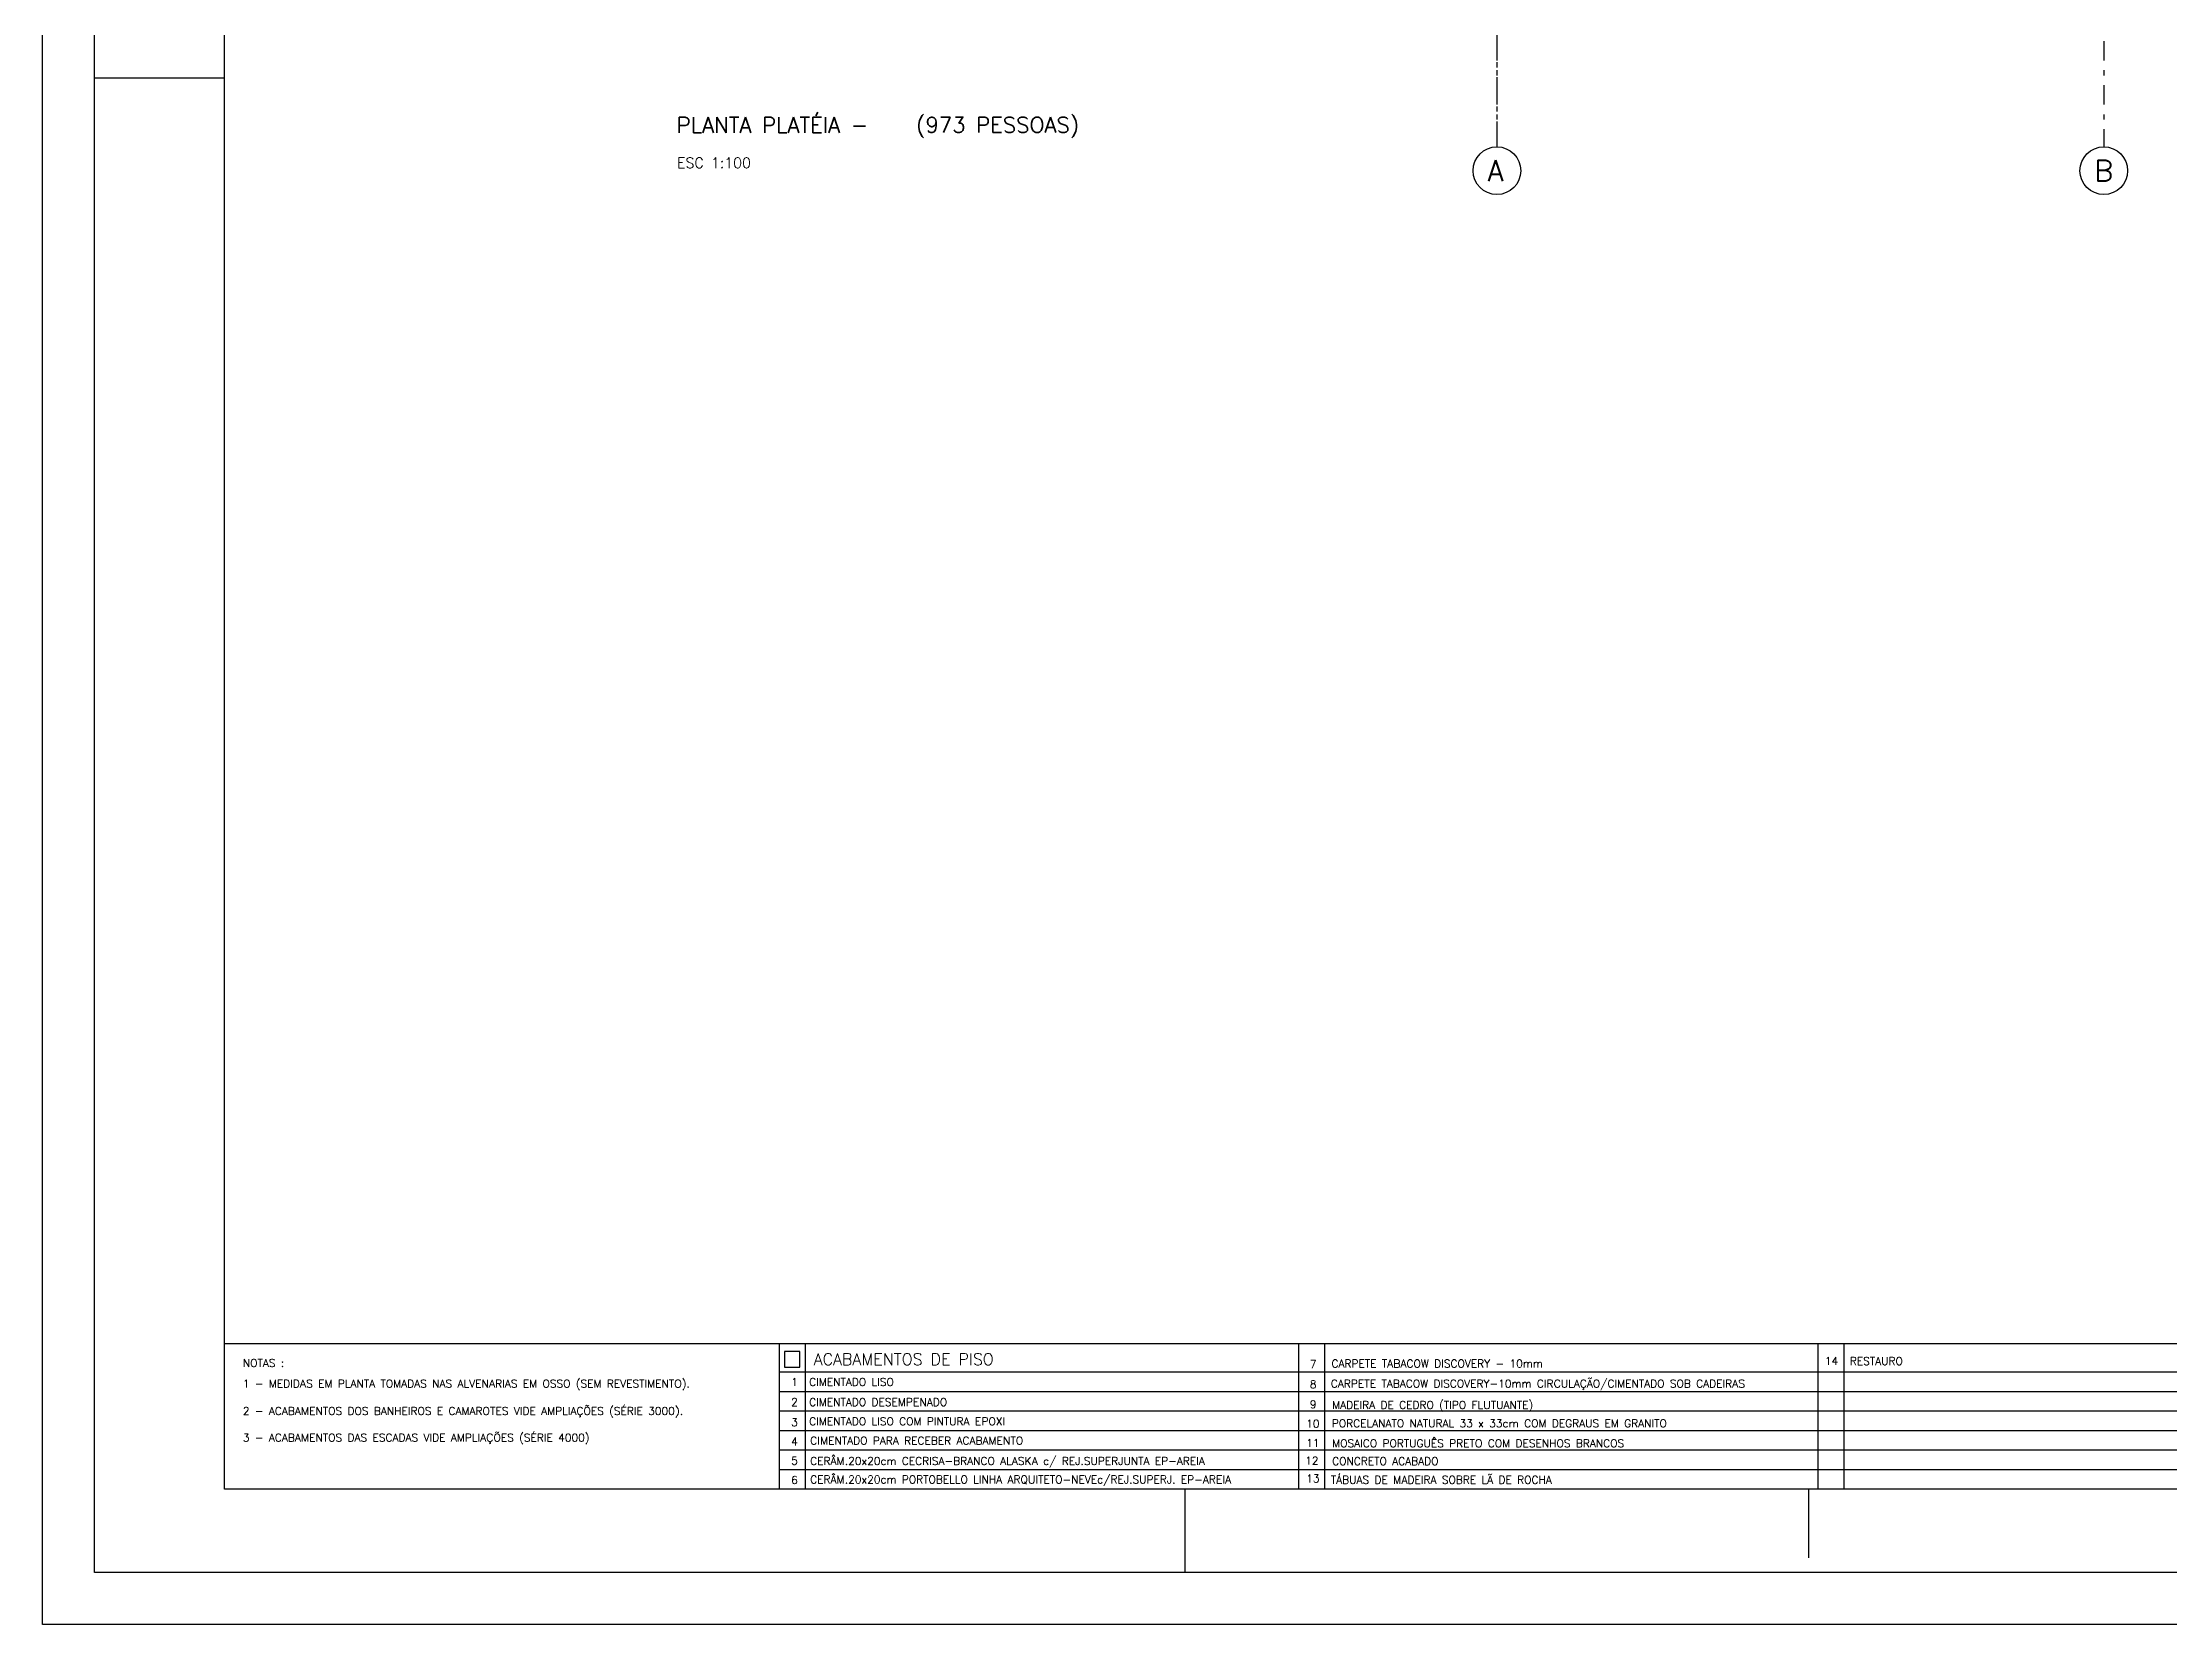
# Model space of a CAD drawing. Extents: x -14 to 107, y -33 to 53.
# Drawn here: x -13.7 to 27.25, y -33.29 to -2.83 of the extents above; entities that cross this region are included whole.
import ezdxf

# ---------------------------------------------------------------- set-up
doc = ezdxf.new("R2010")
doc.units = 0
doc.header["$LTSCALE"] = 1.5
doc.header["$MEASUREMENT"] = 0
doc.linetypes.add('DASHDOT', pattern=[1, 0.5, -0.25, 0, -0.25])
for name, color, linetype in [('7', 7, 'CONTINUOUS'), ('EIXOS', 32, 'DASHDOT'), ('N-TEXTO', 7, 'CONTINUOUS'), ('T-FOLHA', 7, 'CONTINUOUS')]:
    doc.layers.add(name, color=color, linetype=linetype)
doc.styles.add('REGUA-080', font='simplex', dxfattribs={"height": 0.15})
doc.styles.add('REGUA-120', font='simplex.shx', dxfattribs={"height": 0.3})
doc.styles.add('ROMANS', font='romans')

msp = doc.modelspace()

# ---------------------------------------------------------------- linework, layer by layer
at = {"layer": '7', "color": 82, "linetype": 'Continuous'}
for p, q in [((72.7211, -27.8831), (-10.199, -27.8831)), ((0.4859, -30.6831), (0.4859, -27.8831)), ((10.4859, -30.6831), (10.4859, -27.8831)), ((20.4859, -30.6831), (20.4859, -27.8831))]:
    msp.add_line(p, q, dxfattribs=at)
at = {"layer": '7'}
msp.add_lwpolyline([(0.5822, -28.3311), (0.8822, -28.3311), (0.8822, -28.0311), (0.5822, -28.0311)], close=True, dxfattribs=at)
at = {"layer": 'EIXOS', "ltscale": 0.5}
for p, q in [((14.3, 48.1976), (14.3, -4.8398)), ((25.983, 48.1976), (25.983, -4.8398)), ((14.3, 21.15), (14.3, -4.8398))]:
    msp.add_line(p, q, dxfattribs=at)
at = {"layer": 'EIXOS', "linetype": 'Continuous'}
for centre in [(14.3, -5.2989), (25.983, -5.2989)]:
    msp.add_circle(centre, 0.4592, dxfattribs=at)
at = {"layer": 'T-FOLHA', "color": 1}
for p, q in [((0.9859, -30.6831), (0.9859, -27.8831)), ((10.9859, -30.6831), (10.9859, -27.8831)), ((20.9859, -30.6831), (20.9859, -27.8831)), ((73.585, -28.4331), (0.4859, -28.4331)), ((73.96, -28.4331), (0.8609, -28.4331)), ((73.585, -28.8081), (0.4859, -28.8081)), ((73.585, -29.1831), (0.4859, -29.1831)), ((73.585, -29.5581), (0.4859, -29.5581)), ((73.585, -29.9331), (0.4859, -29.9331)), ((73.585, -30.3081), (0.4859, -30.3081))]:
    msp.add_line(p, q, dxfattribs=at)
msp.add_lwpolyline([(-13.699, -33.2871), (-13.699, 52.8129), (107.201, 52.8129), (107.201, -33.2871)], close=True, dxfattribs=at)
at = {"layer": 'T-FOLHA', "color": 2}
msp.add_lwpolyline([(-12.699, -32.2871), (-12.699, 51.8129), (106.201, 51.8129), (106.201, -32.2871)], close=True, dxfattribs=at)
at = {"layer": 'T-FOLHA', "color": 3}
msp.add_lwpolyline([(-10.199, 50.4912), (105.201, 50.4912), (105.201, -30.6831), (-10.199, -30.6831), (-10.199, 50.4912)], dxfattribs=at)
at = {"layer": 'T-FOLHA', "color": 2}
for points in [[(-12.699, -3.5128), (-10.199, -3.5128)], [(8.301, -32.2871), (8.301, -30.6831)], [(20.301, -30.6831), (20.301, -32.0048)]]:
    msp.add_lwpolyline(points, dxfattribs=at)

# ---------------------------------------------------------------- texts
at = {"layer": '7', "style": 'REGUA-080'}
for s, height, p in [('ACABAMENTOS DE PISO', 0.223597, (1.1447, -28.2928)), ('7', 0.15, (10.6958, -28.3512)), ('CARPETE TABACOW DISCOVERY - 10mm', 0.15, (11.1161, -28.3391)), ('14', 0.15, (20.6145, -28.2887)), ('RESTAURO', 0.15, (21.092, -28.2926)), ('1', 0.15, (0.7135, -28.6945)), ('CIMENTADO LISO', 0.15, (1.0591, -28.6945)), ('8', 0.15, (10.6958, -28.7384)), ('CARPETE TABACOW DISCOVERY-10mm CIRCULAÇÃO/CIMENTADO SOB CADEIRAS', 0.15, (11.1042, -28.725)), ('2', 0.15, (0.7135, -29.0817)), ('CIMENTADO DESEMPENADO', 0.15, (1.0591, -29.0817)), ('9', 0.15, (10.6958, -29.1256)), ('MADEIRA DE CEDRO (TIPO FLUTUANTE)', 0.15, (11.1258, -29.1357)), ('3', 0.15, (0.7135, -29.4689)), ('CIMENTADO LISO COM PINTURA EPOXI', 0.15, (1.0568, -29.4532)), ('10', 0.15, (10.6249, -29.4967)), ('PORCELANATO NATURAL 33 x 33cm COM DEGRAUS EM GRANITO', 0.15, (11.1186, -29.4912)), ('4', 0.15, (0.7135, -29.8399)), ('CIMENTADO PARA RECEBER ACABAMENTO', 0.15, (1.0817, -29.824)), ('11', 0.15, (10.6249, -29.8678)), ('MOSAICO PORTUGUÊS PRETO COM DESENHOS BRANCOS', 0.15, (11.1261, -29.875)), ('5', 0.15, (0.7135, -30.211)), ('CERÂM.20x20cm CECRISA-BRANCO ALASKA c/ REJ.SUPERJUNTA EP-AREIA', 0.15, (1.0808, -30.2146)), ('12', 0.15, (10.61, -30.2093)), ('CONCRETO ACABADO', 0.15, (11.1261, -30.2184)), ('6', 0.15, (0.7135, -30.5821)), ('CERÂM.20x20cm PORTOBELLO LINHA ARQUITETO-NEVEc/REJ.SUPERJ. EP-AREIA', 0.15, (1.0808, -30.5711)), ('13', 0.15, (10.6257, -30.5522)), ('TÁBUAS DE MADEIRA SOBRE LÃ DE ROCHA', 0.15, (11.1031, -30.5779))]:
    msp.add_text(s, height=height, dxfattribs=at).set_placement(p)
at = {"layer": 'EIXOS', "color": 2, "style": 'ROMANS'}
for s, p in [('A', (14.1182, -5.4987)), ('B', (25.8012, -5.4987))]:
    msp.add_text(s, height=0.4, dxfattribs=at).set_placement(p)
at = {"layer": 'N-TEXTO', "color": 4, "style": 'REGUA-120'}
msp.add_text('PLANTA PLATÉIA -', height=0.3, dxfattribs=at).set_placement((-1.4916, -4.571))
at = {"layer": 'N-TEXTO', "color": 3, "style": 'REGUA-080'}
msp.add_text('(973 PESSOAS)', height=0.3, dxfattribs=at).set_placement((3.1186, -4.5671))
at = {"layer": 'N-TEXTO', "color": 2, "style": 'REGUA-080'}
msp.add_text('ESC 1:100', height=0.2, dxfattribs=at).set_placement((-1.484, -5.2484))
at = {"layer": 'T-FOLHA', "color": 2, "style": 'REGUA-080'}
for s, p in [('NOTAS :', (-9.842, -28.3301)), ('1 - MEDIDAS EM PLANTA TOMADAS NAS ALVENARIAS EM OSSO (SEM REVESTIMENTO).', (-9.842, -28.7259))]:
    msp.add_text(s, height=0.15, dxfattribs=at).set_placement(p)
at = {"layer": 'T-FOLHA', "color": 3, "style": 'REGUA-080'}
for s, p in [('2 - ACABAMENTOS DOS BANHEIROS E CAMAROTES VIDE AMPLIAÇÕES (SÉRIE 3000).', (-9.842, -29.2528)), ('3 - ACABAMENTOS DAS ESCADAS VIDE AMPLIAÇÕES (SÉRIE 4000)', (-9.842, -29.7658))]:
    msp.add_text(s, height=0.15, dxfattribs=at).set_placement(p)

doc.saveas('drawing.dxf')
